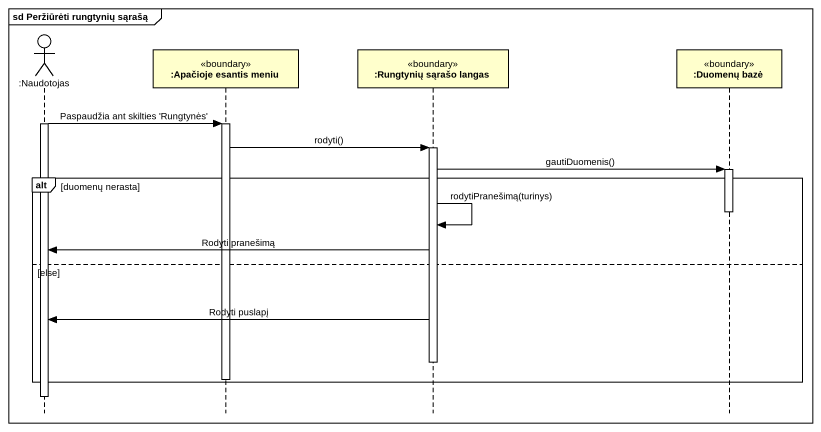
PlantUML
@startuml
mainframe sd Peržiūrėti rungtynių sąrašą
hide footbox
actor ":Naudotojas" as Naudotojas
participant ":Apačioje esantis meniu" as Apačioje_esantis_meniu <<boundary>>
participant ":Rungtynių sąrašo langas" as Rungtynių_sąrašo_langas <<boundary>>
participant ":Duomenų bazė" as Duomenų_bazė <<boundary>>

activate Naudotojas
Naudotojas -> Apačioje_esantis_meniu : Paspaudžia ant skilties 'Rungtynės'
activate Apačioje_esantis_meniu
Apačioje_esantis_meniu -> Rungtynių_sąrašo_langas : rodyti()
activate Rungtynių_sąrašo_langas
Rungtynių_sąrašo_langas -> Duomenų_bazė : gautiDuomenis()
activate Duomenų_bazė
alt duomenų nerasta
  deactivate Duomenų_bazė
  Rungtynių_sąrašo_langas -> Rungtynių_sąrašo_langas : rodytiPranešimą(turinys)
  Rungtynių_sąrašo_langas -> Naudotojas : Rodyti pranešimą
else else
  Rungtynių_sąrašo_langas -> Naudotojas : Rodyti puslapį
  deactivate Rungtynių_sąrašo_langas
  deactivate Apačioje_esantis_meniu
end
deactivate Naudotojas
@enduml
